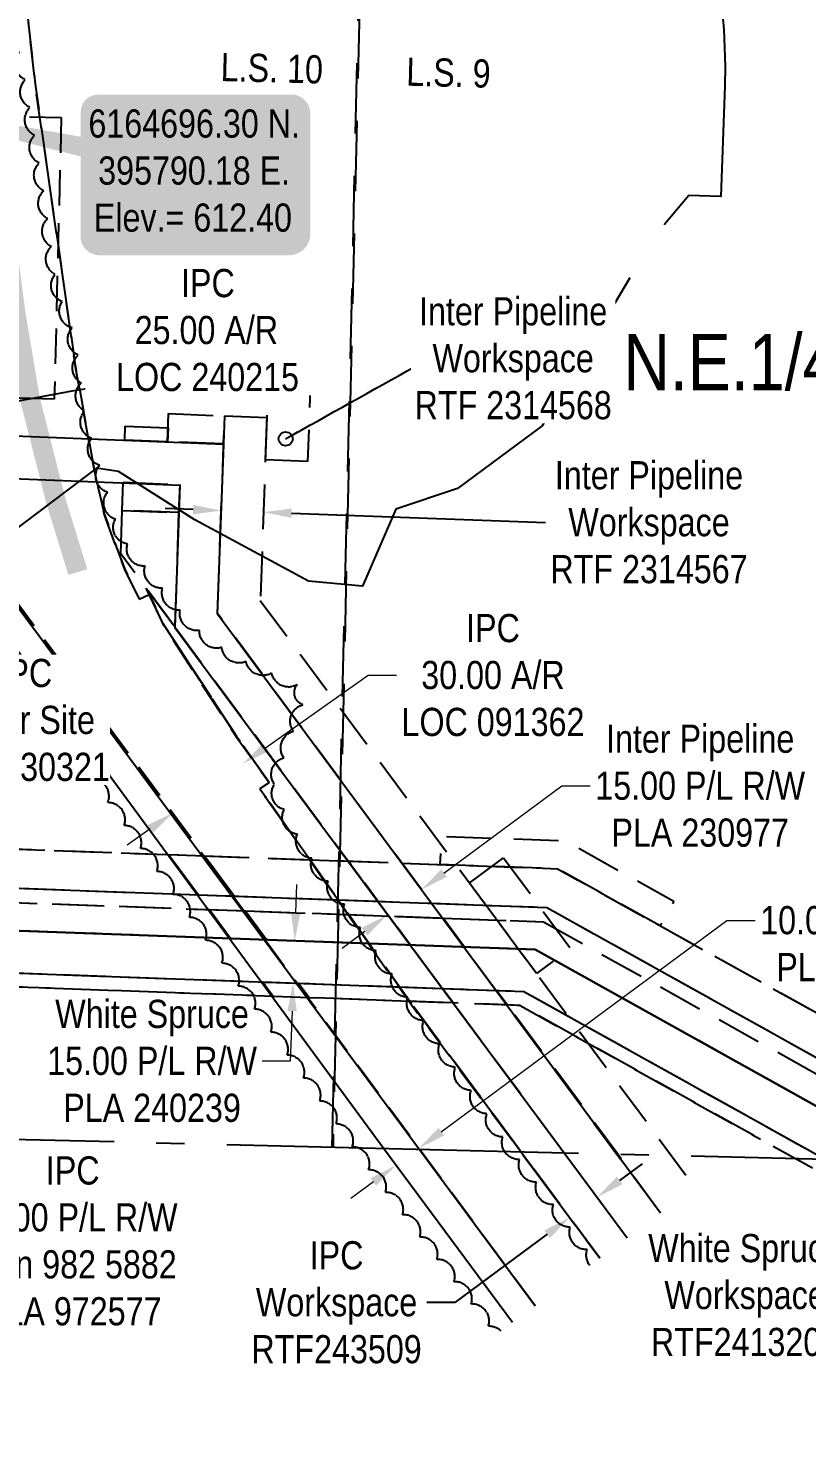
# Model space of a CAD drawing. Extents: x 393721 to 396894, y 6162641 to 6166621.
# Drawn here: x 395864 to 396140, y 6164212 to 6164716 of the extents above; entities that cross this region are included whole.
import ezdxf

# ---------------------------------------------------------------- set-up
doc = ezdxf.new("R2010")
doc.units = 0
doc.header["$LTSCALE"] = 5
doc.header["$PDSIZE"] = 0.5
for name, pattern in [('0', [1, 1, 0]), ('foc-ACCESSROAD', [3.75, 2.5, -1.25]), ('foc-LSD', [8, 5, -3]), ('foc-QUARTERLINE', [33, 25, -3, 2, -3]), ('HIDDEN2', [4.7625, 3.175, -1.5875])]:
    doc.linetypes.add(name, pattern=pattern)
doc.layers.get('Defpoints').update_dxf_attribs({"color": 9})
for name, color, linetype in [('AS-ROADS', 254, 'Continuous'), ('C-AR', 13, 'foc-ACCESSROAD'), ('C-RW', 13, 'Continuous'), ('C-SYMBOL', 7, 'Continuous'), ('C-WS', 13, 'foc-ACCESSROAD'), ('C-WS-S', 13, 'Continuous'), ('DETAIL-T', 7, 'Continuous'), ('F-RW', 190, 'Continuous'), ('L-SECQ', 8, 'foc-QUARTERLINE'), ('L-SECTION-LSD', 7, 'foc-LSD'), ('T-BUSH', 110, '0'), ('T-EXISTING RTF', 220, 'HIDDEN2'), ('T-EXISTING TFA', 220, 'HIDDEN2'), ('T-EXISTING TFA-T', 220, 'Continuous'), ('WETLAND', 143, 'Continuous')]:
    doc.layers.add(name, color=color, linetype=linetype)
for name, color, linetype, lineweight in [('C-AR-T', 13, 'Continuous', 9), ('C-RW-T', 13, 'Continuous', 9), ('C-WS-T', 13, 'Continuous', 9), ('F-RW-T', 190, 'Continuous', 9)]:
    doc.layers.add(name, color=color, linetype=linetype, lineweight=lineweight)
doc.styles.add('100L', font='ARIALN.TTF', dxfattribs={"height": 11})
doc.styles.add('175L', font='ARIALN.TTF', dxfattribs={"height": 20})
doc.styles.add('80', font='ARIALN.TTF', dxfattribs={"height": 10})
doc.styles.add('80CG', font='ARIALN.TTF', dxfattribs={"height": 10})
doc.styles.add('80L', font='ARIALN.TTF', dxfattribs={"height": 10})
doc.dimstyles.new('Compass 5 000', dxfattribs={"dimscale": 5, "dimtxt": 9, "dimasz": 2, "dimexe": 0.2, "dimexo": 0.0625, "dimgap": 0.5, "dimtad": 0, "dimtih": 1, "dimtoh": 1, "dimzin": 0, "dimdsep": 46, "dimtxsty": '80CG', "dimcen": 0.1, "dimse1": 1, "dimse2": 1, "dimclrd": 256, "dimclrt": 256, "dimaunit": 1, "dimadec": 4, "dimazin": 0, "dimtfac": 0.06, "dimtofl": 0, "dimtmove": 0, "dimatfit": 1, "dimfxl": 0.2, "dimtolj": 1, "dimtzin": 0, "dimlwd": -1, "dimarcsym": 0})

# ---------------------------------------------------------------- blocks, each defined once
blk = doc.blocks.new('*D370')
at = {"layer": 'C-RW-T', "transparency": 16777216}
for p, q in [((396010.49, 6164324.41), (396111.9, 6164399.46)), ((396111.9, 6164399.46), (396121.9, 6164399.46)), ((395986.37, 6164306.56), (395978.34, 6164300.62))]:
    blk.add_line(p, q, dxfattribs=at)
for points in [[(396009.49, 6164325.75), (396011.48, 6164323.07), (396002.45, 6164318.46)], [(395985.38, 6164307.9), (395987.37, 6164305.22), (395994.41, 6164312.51)]]:
    blk.add_solid(points, dxfattribs=at)
at = {"layer": 'Defpoints', "color": 0, "transparency": 16777216}
for p in [(395875.44, 6164490.07), (395867.41, 6164484.12), (396002.45, 6164318.46)]:
    blk.add_point(p, dxfattribs=at)
at = {"layer": 'C-RW-T', "transparency": 16777216, "insert": (396160.98, 6164399.46), "char_height": 10, "attachment_point": 5, "style": '80CG'}
blk.add_mtext('\\A1;IPC\\P10.00 P/L R/W\\PPLA 091428', dxfattribs=at)
blk = doc.blocks.new('*D371')
at = {"layer": 'C-RW-T', "transparency": 16777216}
for p, q in [((395795.58, 6164287.12), (395785.59, 6164287.47)), ((395830.53, 6164285.92), (395840.53, 6164285.57))]:
    blk.add_line(p, q, dxfattribs=at)
for points in [[(395795.64, 6164288.79), (395795.53, 6164285.46), (395805.58, 6164286.78)], [(395830.59, 6164287.58), (395830.48, 6164284.25), (395820.54, 6164286.26)]]:
    blk.add_solid(points, dxfattribs=at)
at = {"layer": 'Defpoints', "color": 0, "transparency": 16777216}
for p in [(395810.22, 6164421.56), (395825.18, 6164421.04), (395820.54, 6164286.26)]:
    blk.add_point(p, dxfattribs=at)
at = {"layer": 'C-RW-T', "transparency": 16777216, "insert": (395879.61, 6164285.57), "char_height": 10, "attachment_point": 5, "style": '80CG'}
blk.add_mtext('\\A1;IPC\\P15.00 P/L R/W\\PPlan 982 5882\\PPLA 972577', dxfattribs=at)
blk = doc.blocks.new('*D372')
at = {"layer": 'Defpoints', "color": 0, "transparency": 16777216}
for p in [(395997.6, 6164418.12), (395985.54, 6164409.22), (396003.37, 6164410.31)]:
    blk.add_point(p, dxfattribs=at)
at = {"layer": 'F-RW-T', "transparency": 16777216}
for p, q in [((396011.42, 6164416.25), (396053.34, 6164447.22)), ((396053.34, 6164447.22), (396063.34, 6164447.22)), ((395983.28, 6164395.46), (395975.24, 6164389.51))]:
    blk.add_line(p, q, dxfattribs=at)
for points in [[(396010.43, 6164417.59), (396012.41, 6164414.91), (396003.37, 6164410.31)], [(395982.29, 6164396.8), (395984.27, 6164394.12), (395991.32, 6164401.4)]]:
    blk.add_solid(points, dxfattribs=at)
at = {"layer": 'F-RW-T', "transparency": 16777216, "insert": (396102.42, 6164447.22), "char_height": 10, "attachment_point": 5, "style": '80CG'}
blk.add_mtext('\\A1;Inter Pipeline\\P15.00 P/L R/W\\PPLA 230977', dxfattribs=at)
blk = doc.blocks.new('*D449')
at = {"layer": 'Defpoints', "color": 0, "transparency": 16777216}
for p in [(395879.04, 6164395.06), (395878.5, 6164380.07), (395957.87, 6164377.19)]:
    blk.add_point(p, dxfattribs=at)
at = {"layer": 'F-RW-T', "transparency": 16777216}
for p, q in [((395958.78, 6164402.17), (395959.15, 6164412.16)), ((395957.51, 6164367.2), (395956.87, 6164349.5)), ((395956.87, 6164349.5), (395946.87, 6164349.5))]:
    blk.add_line(p, q, dxfattribs=at)
for points in [[(395957.12, 6164402.23), (395960.45, 6164402.11), (395958.42, 6164392.17)], [(395955.85, 6164367.26), (395959.18, 6164367.14), (395957.87, 6164377.19)]]:
    blk.add_solid(points, dxfattribs=at)
at = {"layer": 'F-RW-T', "transparency": 16777216, "insert": (395907.78, 6164349.5), "char_height": 10, "attachment_point": 5, "style": '80CG'}
blk.add_mtext('\\A1;White Spruce\\P15.00 P/L R/W\\PPLA 240239', dxfattribs=at)
blk = doc.blocks.new('*U575')
h = blk.add_hatch(color=254)
edge = h.paths.add_edge_path()
edge.add_line((-34, -28.5), (34, -28.5))
edge.add_arc((34, -22.5), 6, 270, 360)
edge.add_line((40, -22.5), (40, 21))
edge.add_arc((34, 21), 6, 0, 90)
edge.add_line((34, 27), (-34, 27))
edge.add_arc((-34, 21), 6, 90, 180)
edge.add_line((-40, 21), (-40, -22.5))
edge.add_arc((-34, -22.5), 6, 180, 270)
at = {"color": 1, "flags": 128}
blk.add_lwpolyline([(-127.6, 27.42, 0, 10, 0), (0, 0, 5, 5, 0)], format="xyseb", dxfattribs=at)
blk.add_lwpolyline([(-34, -28.5, 3, 3, 0), (34, -28.5, 3, 3, 0.414214), (40, -22.5, 3, 3, 0), (40, 21, 3, 0, 0.414214), (34, 27, 0, 0, 0), (-34, 27, 0, 0, 0.414214), (-40, 21, 0, 0, 0), (-40, -22.5, 0, 3, 0.414214)], format="xyseb", close=True, dxfattribs=at)
at = {"color": 1, "style": '80'}
blk.add_attdef('ENTER_TEXT_001', (-35.99, -5), '', height=10, dxfattribs=at)
blk = doc.blocks.new('*D581')
at = {"layer": 'Defpoints', "color": 0, "transparency": 16777216}
for p in [(395932.93, 6164560.42), (395947.92, 6164559.88), (395947.36, 6164544.42)]:
    blk.add_point(p, dxfattribs=at)
at = {"layer": 'T-EXISTING TFA-T', "transparency": 16777216}
for p, q in [((395922.38, 6164545.32), (395912.39, 6164545.69)), ((395957.35, 6164544.06), (396047.43, 6164540.79))]:
    blk.add_line(p, q, dxfattribs=at)
for points in [[(395922.44, 6164546.99), (395922.32, 6164543.66), (395932.37, 6164544.96)], [(395957.41, 6164545.72), (395957.29, 6164542.39), (395947.36, 6164544.42)]]:
    blk.add_solid(points, dxfattribs=at)
at = {"layer": 'T-EXISTING TFA-T', "transparency": 16777216, "insert": (396084.24, 6164540.79), "char_height": 10, "attachment_point": 5, "style": '80CG', "bg_fill": 3, "box_fill_scale": 1.1, "bg_fill_color": 256, "bg_fill_true_color": 13158600, "bg_fill_transparency": 0}
blk.add_mtext('\\A1;Inter Pipeline\\PWorkspace\\PRTF 2314567', dxfattribs=at)
blk = doc.blocks.new('*D585')
at = {"layer": 'Defpoints', "color": 0, "transparency": 16777216}
for p in [(396056.08, 6164293.93), (396104.14, 6164249.37), (396094.42, 6164242.17)]:
    blk.add_point(p, dxfattribs=at)
at = {"layer": 'T-EXISTING TFA-T', "transparency": 16777216}
for p, q in [((396073.85, 6164307.09), (396081.89, 6164313.04)), ((396048.05, 6164287.98), (396015.35, 6164263.77)), ((396015.35, 6164263.77), (396005.35, 6164263.77))]:
    blk.add_line(p, q, dxfattribs=at)
for points in [[(396072.86, 6164308.43), (396074.84, 6164305.75), (396065.81, 6164301.14)], [(396047.06, 6164289.32), (396049.04, 6164286.64), (396056.08, 6164293.93)]]:
    blk.add_solid(points, dxfattribs=at)
at = {"layer": 'T-EXISTING TFA-T', "transparency": 16777216, "insert": (395973.3, 6164263.77), "char_height": 10, "attachment_point": 5, "style": '80CG'}
blk.add_mtext('\\A1;IPC\\PWorkspace\\PRTF243509', dxfattribs=at)
blk = doc.blocks.new('*D586')
at = {"layer": 'Defpoints', "color": 0, "transparency": 16777216}
for p in [(396170.71, 6164301.3), (396168.28, 6164296.93), (396178.71, 6164291.12)]:
    blk.add_point(p, dxfattribs=at)
at = {"layer": 'T-EXISTING TFA-T', "transparency": 16777216}
for p, q in [((396186.01, 6164304.22), (396190.88, 6164312.96)), ((396173.85, 6164282.39), (396164.9, 6164266.33)), ((396164.9, 6164266.33), (396154.9, 6164266.33))]:
    blk.add_line(p, q, dxfattribs=at)
for points in [[(396184.55, 6164305.03), (396187.47, 6164303.41), (396181.14, 6164295.49)], [(396172.39, 6164283.2), (396175.3, 6164281.57), (396178.71, 6164291.12)]]:
    blk.add_solid(points, dxfattribs=at)
at = {"layer": 'T-EXISTING TFA-T', "transparency": 16777216, "insert": (396118.35, 6164266.33), "char_height": 10, "attachment_point": 5, "style": '80CG'}
blk.add_mtext('\\A1;White Spruce\\PWorkspace\\PRTF2413204', dxfattribs=at)
blk = doc.blocks.new('*D587')
at = {"layer": 'C-AR-T', "transparency": 16777216}
for p, q in [((395948.01, 6164460.76), (395984.57, 6164486.52)), ((395984.57, 6164486.52), (395994.57, 6164486.52)), ((395907.16, 6164431.95), (395898.98, 6164426.19))]:
    blk.add_line(p, q, dxfattribs=at)
for points in [[(395947.05, 6164462.12), (395948.97, 6164459.39), (395939.84, 6164454.99)], [(395906.2, 6164433.31), (395908.12, 6164430.59), (395915.33, 6164437.71)]]:
    blk.add_solid(points, dxfattribs=at)
at = {"layer": 'Defpoints', "color": 0, "transparency": 16777216}
for p in [(395939.84, 6164454.99), (395950.88, 6164439.34), (395926.37, 6164422.06)]:
    blk.add_point(p, dxfattribs=at)
at = {"layer": 'C-AR-T', "transparency": 16777216, "insert": (396028.84, 6164486.52), "char_height": 10, "attachment_point": 5, "style": '80CG'}
blk.add_mtext('\\A1;IPC\\P30.00 A/R\\PLOC 091362', dxfattribs=at)

msp = doc.modelspace()

# ---------------------------------------------------------------- linework, layer by layer
at = {"layer": 'AS-ROADS', "const_width": 6.997, "flags": 128}
msp.add_lwpolyline([(395881.427, 6164523.151), (395873.585, 6164548.584), (395864.412, 6164584.666), (395859.34, 6164615.046), (395847.432, 6164704.99), (395845.73, 6164733.087)], dxfattribs=at)
at = {"layer": 'C-AR', "flags": 128}
for points in [[(396043.836, 6164262.541), (395972.665, 6164358.703), (395922.55, 6164427.083), (395856.247, 6164516.005), (395856.769, 6164554.488), (395850.888, 6164591.418), (395836.464, 6164692.416), (395833.167, 6164722.6), (395828.945, 6164770.773), (395834.174, 6164904.659), (395839.872, 6165054.466), (395864.669, 6165053.43), (395864.168, 6165028.02), (395878.834, 6165027.445), (395877.667, 6164997.533), (395863.576, 6164998.031), (395861.013, 6164868.162), (395873.045, 6164867.925), (395871.843, 6164837.954), (395860.421, 6164838.18), (395859.444, 6164788.652), (395863.063, 6164725.082), (395866.221, 6164696.164), (395880.498, 6164596.202), (395887.18, 6164559.176), (395890.796, 6164543.414), (395897.947, 6164524.06), (395903.156, 6164513.51), (395906.767, 6164515.229), (395911.862, 6164504.139), (395937.768, 6164464.482), (395949.333, 6164448.469), (395946.065, 6164446.165), (395999.878, 6164369.443), (396066.762, 6164279.513)], [(396043.836, 6164262.541), (395932.493, 6164413.371), (395922.549, 6164427.475), (395856.249, 6164517.046), (395857.554, 6164554.868), (395857.243, 6164556.591), (395856.823, 6164558.916), (395854.516, 6164571.703), (395852.04, 6164585.486), (395850.887, 6164591.809), (395850.163, 6164596.882), (395847.596, 6164614.855), (395844.123, 6164639.173), (395842.808, 6164648.378), (395840.03, 6164667.826), (395837.447, 6164685.918), (395836.463, 6164692.807), (395835.982, 6164697.212), (395834.537, 6164710.334), (395833.166, 6164722.992), (395829.555, 6164786.419), (395829.437, 6164788.486), (395831.739, 6164905.102), (395832.351, 6164936.096), (395832.745, 6164956.084), (395834.696, 6165054.961), (395840.188, 6165054.747), (395848.333, 6165054.434), (395860.328, 6165053.961), (395864.667, 6165053.78), (395864.167, 6165028.411), (395879.444, 6165027.798), (395878.241, 6164997.834), (395863.575, 6164998.423), (395862.716, 6164954.916), (395862.322, 6164934.927), (395861.012, 6164868.554), (395873.044, 6164868.317), (395871.842, 6164838.345), (395860.42, 6164838.572), (395859.442, 6164789.044), (395863.062, 6164725.474), (395866.22, 6164696.556), (395867.848, 6164685.158), (395874.406, 6164639.237), (395880.497, 6164596.594), (395885.205, 6164570.507), (395887.179, 6164559.567), (395888.138, 6164555.387), (395890.795, 6164543.805), (395897.946, 6164524.452), (395903.156, 6164513.51), (395906.767, 6164515.229), (395911.861, 6164504.53), (395937.767, 6164464.874), (395949.333, 6164448.469), (395946.065, 6164446.165), (395999.877, 6164369.835), (396038.6, 6164317.535), (396066.758, 6164279.51)]]:
    msp.add_lwpolyline(points, dxfattribs=at)
at = {"layer": 'C-RW'}
msp.add_lwpolyline([(396035.802, 6164256.594), (395990.095, 6164318.349), (395846.096, 6164513.96), (395846.466, 6164529.33), (395848.626, 6164585.117), (395848.057, 6164646.381), (395833.094, 6164685.635), (395826.216, 6164703.872), (395819.597, 6164721.045), (395812.677, 6164739.198), (395813.696, 6164764.59), (395825.937, 6164732.475), (395827.277, 6164728.963), (395834.528, 6164709.939), (395843.895, 6164685.365), (395858.041, 6164648.255), (395857.183, 6164584.978), (395856.247, 6164516.005), (396002.764, 6164318.033), (396043.836, 6164262.541)], dxfattribs=at)
at = {"layer": 'C-WS'}
msp.add_lwpolyline([(395845.553, 6164685.323), (395875.55, 6164684.574), (395875.55, 6164684.574), (395873.052, 6164584.578), (395857.183, 6164584.978)], dxfattribs=at)
at = {"layer": 'F-RW', "flags": 128}
for points in [[(396251.945, 6164290.375), (396047.92, 6164403.925), (395764.925, 6164414.21), (395781.022, 6164857.116), (395691.209, 6164860.38), (395690.664, 6164845.396), (395765.493, 6164842.676), (395749.397, 6164399.77), (396043.776, 6164389.072), (396240.59, 6164279.534)], [(396240.59, 6164279.534), (396043.776, 6164389.072), (395749.397, 6164399.77), (395759.79, 6164685.74), (395744.806, 6164686.285), (395733.868, 6164385.331), (396039.821, 6164374.211), (396229.239, 6164268.697)], [(396088.265, 6164295.424), (395931.056, 6164508.177), (395933.238, 6164568.4), (395730.967, 6164576.464), (395730.37, 6164561.487), (395917.664, 6164554.02), (395915.889, 6164503.481), (396076.497, 6164286.72)]]:
    msp.add_lwpolyline(points, dxfattribs=at)
at = {"layer": 'L-SECQ'}
msp.add_line((395604.374, 6164327.966), (396373.871, 6164309.117), dxfattribs=at)
at = {"layer": 'L-SECTION-LSD'}
msp.add_line((395971.746, 6164318.967), (395990.344, 6165122.91), dxfattribs=at)
at = {"layer": 'L-SECTION-LSD', "flags": 128}
msp.add_lwpolyline([(395990.634, 6165123.294), (395972.043, 6164319.215)], dxfattribs=at)
at = {"layer": 'T-BUSH', "flags": 128}
for points in [[(396063.234, 6164276.897, -0.2477627), (396062.277, 6164282.514, -0.5205671), (396056.283, 6164290.514, -0.5205671), (396050.289, 6164298.514, -0.5205671), (396044.295, 6164306.514, -0.5205671), (396038.301, 6164314.514, -0.5205671), (396032.317, 6164322.521, -0.5205671), (396026.702, 6164330.791, -0.5205671), (396021.086, 6164339.061, -0.5205671), (396015.471, 6164347.332, -0.5205671), (396009.855, 6164355.602, -0.5205671), (396004.24, 6164363.872, -0.5205671), (395998.624, 6164372.142, -0.5205671), (395993.009, 6164380.412, -0.5205671), (395987.393, 6164388.682, -0.5205671), (395981.778, 6164396.952, -0.5205671), (395976.096, 6164405.176, -0.5205671), (395970.328, 6164413.341, -0.5205671), (395964.56, 6164421.505, -0.5205671), (395959.369, 6164430.024, -0.5205671), (395954.676, 6164438.851, -0.5205671), (395951.237, 6164447.769, -0.5205671), (395954.597, 6164457.184, -0.5205671), (395957.957, 6164466.599, -0.5205671), (395961.318, 6164476.013, -0.5205671), (395959.354, 6164483.169, -0.5205671), (395950.248, 6164487.293, -0.5205671), (395941.143, 6164491.418, -0.5205671), (395932.554, 6164496.411, -0.5205671), (395924.588, 6164502.45, -0.5205671), (395917.743, 6164509.638, -0.5205671), (395911.512, 6164517.455, -0.5205671), (395905.281, 6164525.272, -0.5205671), (395899.051, 6164533.089, -0.5205671), (395894.754, 6164541.911, -0.5205671), (395891.935, 6164551.502, -0.5205671), (395889.117, 6164561.093, -0.5205671), (395886.299, 6164570.684, -0.5205671), (395883.799, 6164580.339, -0.5205671), (395882.693, 6164590.274, -0.5205671), (395881.588, 6164600.209, -0.5205671), (395879.424, 6164609.888, -0.5205671), (395875.87, 6164619.232, -0.5205671), (395873.383, 6164628.846, -0.5205671), (395872.044, 6164638.752, -0.5205671), (395870.706, 6164648.658, -0.5205671), (395869.323, 6164658.558, -0.5205671), (395867.695, 6164668.421, -0.5205671), (395866.067, 6164678.284, -0.5205671), (395864.439, 6164688.147, -0.5205671), (395862.784, 6164698.005, -0.5205671), (395860.621, 6164707.764, -0.5205671), (395858.5, 6164717.532, -0.5205671), (395857.791, 6164727.463, -0.5205671), (395857.95, 6164737.458, -0.5205671), (395858.11, 6164747.453, -0.5205671), (395858.27, 6164757.448, -0.5205671), (395858.429, 6164767.443, -0.5205671), (395858.589, 6164777.438, -0.5205671), (395858.748, 6164787.433, -0.5205671), (395858.908, 6164797.429, -0.5205671), (395859.067, 6164807.424, -0.5205671), (395859.227, 6164817.419, -0.5205671), (395859.387, 6164827.414, -0.5205671), (395859.662, 6164837.406, -0.5205671), (395859.947, 6164847.399, -0.5205671), (395860.232, 6164857.391, -0.5205671), (395860.517, 6164867.383, -0.5205671), (395860.802, 6164877.376, -0.5205671), (395861.087, 6164887.368, -0.5205671), (395861.372, 6164897.36, -0.5205671), (395861.714, 6164907.351, -0.5205671), (395862.082, 6164917.34, -0.5205671), (395862.451, 6164927.33, -0.5205671), (395862.82, 6164937.32, -0.5205671), (395863.188, 6164947.309, -0.5205671), (395863.557, 6164957.299, -0.5205671), (395863.926, 6164967.288, -0.5205671), (395864.294, 6164977.278, -0.5205671), (395864.663, 6164987.268, -0.5205671), (395865.032, 6164997.257, -0.5205671), (395865.4, 6165007.247, -0.5205671), (395865.769, 6165017.236, -0.5205671), (395866.137, 6165027.226, -0.5205671), (395866.661, 6165041.407)], [(396031.72, 6164253.573, 0.2064911), (396027.201, 6164255.287, 0.5205671), (396021.107, 6164263.212, 0.5205671), (396015.013, 6164271.136, 0.5205671), (396008.92, 6164279.06, 0.5205671), (396002.826, 6164286.985, 0.5205671), (395996.733, 6164294.909, 0.5205671), (395990.639, 6164302.833, 0.5205671), (395984.674, 6164310.853, 0.5205671), (395978.888, 6164319.005, 0.5205671), (395973.102, 6164327.156, 0.5205671), (395967.316, 6164335.308, 0.5205671), (395961.53, 6164343.46, 0.5205671), (395955.744, 6164351.612, 0.5205671), (395949.958, 6164359.763, 0.5205671), (395944.173, 6164367.915, 0.5205671), (395938.387, 6164376.067, 0.5205671), (395932.601, 6164384.219, 0.5205671), (395926.815, 6164392.37, 0.5205671), (395921.029, 6164400.522, 0.5205671), (395915.243, 6164408.674, 0.5205671), (395909.457, 6164416.826, 0.5205671), (395903.671, 6164424.977, 0.5205671), (395897.885, 6164433.129, 0.5205671), (395892.103, 6164441.283, 0.5205671), (395886.577, 6164449.613, 0.5205671), (395881.051, 6164457.944, 0.5205671), (395875.526, 6164466.274, 0.5205671), (395870, 6164474.604, 0.5205671), (395864.474, 6164482.935, 0.5205671), (395858.948, 6164491.265, 0.5205671), (395853.423, 6164499.595, 0.5205671), (395847.897, 6164507.926, 0.5205671), (395845.335, 6164517.44, 0.5205671), (395843.599, 6164527.285, 0.5205671), (395841.862, 6164537.129, 0.5205671), (395840.126, 6164546.973, 0.5205671), (395839.041, 6164556.901, 0.5205671), (395838.255, 6164566.866, 0.5205671), (395837.468, 6164576.832, 0.5205671), (395836.67, 6164586.796, 0.5205671), (395835.285, 6164596.66, 0.5205671), (395832.534, 6164606.27, 0.5205671), (395830.394, 6164609.149, 0.5205671), (395830.432, 6164599.182, 0.5205671), (395831.043, 6164589.204, 0.5205671), (395829.976, 6164579.341, 0.5205671), (395828.014, 6164569.539, 0.5205671), (395828.002, 6164559.621, 0.5205671), (395828.392, 6164549.67, 0.5205671), (395826.837, 6164539.796, 0.5205671), (395825.281, 6164529.921, 0.5205671), (395823.991, 6164520.012, 0.5205671), (395822.969, 6164510.068, 0.5205671), (395821.947, 6164500.124, 0.5205671), (395821.181, 6164490.163, 0.5205671), (395820.918, 6164480.171, 0.5205671), (395820.655, 6164470.178, 0.5205671), (395820.392, 6164460.185, 0.5205671), (395820.129, 6164450.192, 0.5205671), (395819.475, 6164440.223, 0.5205671), (395818.502, 6164430.274, 0.5205671), (395817.53, 6164420.325, 0.5205671), (395816.557, 6164410.376, 0.5205671), (395815.584, 6164400.427, 0.5205671), (395814.612, 6164390.478, 0.5205671), (395813.639, 6164380.529, 0.5205671), (395813.322, 6164370.539, 0.5205671), (395813.043, 6164360.547, 0.5205671), (395812.764, 6164350.554, 0.5205671), (395812.485, 6164340.562, 0.5205671), (395812.206, 6164330.569, 0.5205671), (395811.927, 6164320.577, 0.5205671), (395811.648, 6164310.584, 0.5205671), (395811.369, 6164300.592, 0.5205671), (395811.09, 6164290.599, 0.5205671), (395810.811, 6164280.607, 0.3395272), (395808.38, 6164273.585)]]:
    msp.add_lwpolyline(points, format="xyb", dxfattribs=at)
at = {"layer": 'T-EXISTING RTF', "flags": 128}
for points in [[(396251.945, 6164290.375), (396047.92, 6164403.925), (396007.295, 6164405.401), (395988.123, 6164406.098), (395977.47, 6164420.489), (395996.641, 6164419.792), (396051.788, 6164417.788), (396219.064, 6164324.691), (396219.064, 6164318.973), (396229.337, 6164318.973), (396249.89, 6164318.974), (396270.111, 6164307.72)], [(396225.455, 6164265.084), (396038.439, 6164369.26), (395733.686, 6164380.336), (395733.868, 6164385.331), (396039.821, 6164374.211), (396229.239, 6164268.697)]]:
    msp.add_lwpolyline(points, dxfattribs=at)
for points in [[(395977.612, 6164401.479), (395991.928, 6164400.958), (395999.538, 6164390.679), (395984.849, 6164391.213), (395977.612, 6164401.479)], [(396011.099, 6164400.262), (396018.709, 6164389.983), (395999.538, 6164390.679), (395991.928, 6164400.958), (396011.099, 6164400.262)], [(395947.047, 6164377.583), (395950.852, 6164372.444), (395823.591, 6164377.069), (395823.772, 6164382.063), (395947.047, 6164377.583)], [(395959.828, 6164377.119), (395963.632, 6164371.979), (395950.852, 6164372.444), (395947.047, 6164377.583), (395959.828, 6164377.119)], [(395995.705, 6164375.815), (395999.323, 6164370.682), (395963.632, 6164371.979), (395959.828, 6164377.119), (395995.705, 6164375.815)], [(395995.705, 6164375.815), (396010.952, 6164375.261), (396014.757, 6164370.121), (395999.323, 6164370.682), (395995.705, 6164375.815)], [(396030.123, 6164374.564), (396033.928, 6164369.424), (396014.757, 6164370.121), (396010.952, 6164375.261), (396030.123, 6164374.564)]]:
    msp.add_lwpolyline(points, close=True, dxfattribs=at)
at = {"layer": 'T-EXISTING TFA'}
for points in [[(395964.32, 6164597.501), (395962.952, 6164562.378), (395948.014, 6164562.96), (395949.331, 6164597.921), (395964.32, 6164597.501)], [(395933.538, 6164578.626), (395933.184, 6164568.636), (395913.257, 6164569.413), (395913.646, 6164579.402), (395933.538, 6164578.626)], [(395898.268, 6164575), (395913.452, 6164574.407), (395913.257, 6164569.413), (395898.093, 6164570.005), (395898.268, 6164575)], [(395917.228, 6164544.249), (395897.179, 6164545.031), (395897.568, 6164555.02), (395917.617, 6164554.238)], [(395917.618, 6164554.238), (395917.275, 6164544.248), (395897.218, 6164545.026), (395897.568, 6164555.02), (395917.618, 6164554.238)], [(395897.179, 6164545.031), (395917.228, 6164544.249), (395915.886, 6164503.679), (395896.679, 6164529.624)], [(395897.218, 6164545.026), (395917.275, 6164544.248), (395915.886, 6164503.679), (395896.679, 6164529.625), (395897.218, 6164545.026)], [(395924.219, 6164408.42), (395824.861, 6164412.031), (395825.37, 6164426.016), (395913.565, 6164422.811), (395924.219, 6164408.42)], [(395936.999, 6164407.956), (395924.219, 6164408.42), (395913.565, 6164422.811), (395926.346, 6164422.347), (395936.999, 6164407.956)], [(395963.861, 6164420.983), (395977.47, 6164420.489), (395988.123, 6164406.098), (395973.993, 6164406.611), (395936.999, 6164407.956), (395926.346, 6164422.347), (395963.861, 6164420.983)], [(395928.023, 6164403.281), (395935.633, 6164393.002), (395824.317, 6164397.047), (395824.68, 6164407.037), (395928.023, 6164403.281)], [(395940.804, 6164402.816), (395948.414, 6164392.537), (395935.633, 6164393.002), (395928.023, 6164403.281), (395940.804, 6164402.816)], [(395977.612, 6164401.479), (395984.849, 6164391.213), (395948.414, 6164392.537), (395940.804, 6164402.816), (395977.612, 6164401.479)]]:
    msp.add_lwpolyline(points, close=True, dxfattribs=at)
for points in [[(395948.03, 6164562.946), (395949.3, 6164598.011), (395964.285, 6164597.468), (395963.014, 6164562.403), (395948.03, 6164562.946)], [(396088.265, 6164295.424), (395931.054, 6164508.39), (395933.538, 6164578.626), (395948.556, 6164578.04), (395946.222, 6164513.101), (396100.599, 6164304.562)], [(396066.762, 6164279.513), (395999.877, 6164369.835), (395946.065, 6164446.165), (395949.333, 6164448.469), (395937.767, 6164464.874), (395911.861, 6164504.53), (395905.74, 6164517.385), (395915.886, 6164503.679), (396076.497, 6164286.72)], [(396240.59, 6164279.534), (396043.776, 6164389.072), (395779.365, 6164398.681), (395749.396, 6164399.77), (395750.913, 6164441.507), (395760.903, 6164441.144), (395759.749, 6164409.396), (395779.728, 6164408.67), (396046.733, 6164398.967), (396248.161, 6164286.762)], [(396240.59, 6164279.534), (396043.776, 6164389.072), (396018.709, 6164389.983), (396011.099, 6164400.262), (396046.733, 6164398.967), (396248.161, 6164286.762)], [(396225.455, 6164265.084), (396038.439, 6164369.26), (396033.928, 6164369.424), (396030.123, 6164374.564), (396039.821, 6164374.211), (396229.239, 6164268.697)]]:
    msp.add_lwpolyline(points, dxfattribs=at)
at = {"layer": 'T-EXISTING TFA', "flags": 128}
for points in [[(396251.945, 6164290.375), (396047.92, 6164403.925), (395764.925, 6164414.21), (395765.433, 6164428.195), (396051.788, 6164417.788), (396262.542, 6164300.493)], [(396088.265, 6164295.424), (396072.844, 6164316.854), (396033.928, 6164369.424), (396038.439, 6164369.26), (396123.779, 6164321.722)]]:
    msp.add_lwpolyline(points, dxfattribs=at)
for points in [[(396088.209, 6164397.518), (396051.788, 6164417.788), (396010.135, 6164419.302), (396010.498, 6164429.291), (396054.551, 6164427.69), (396093.07, 6164406.252), (396088.209, 6164397.518)], [(396088.209, 6164397.518), (396051.788, 6164417.788), (396010.135, 6164419.302), (396010.498, 6164429.291), (396054.551, 6164427.69), (396093.07, 6164406.252), (396088.209, 6164397.518)], [(396032.542, 6164421.696), (396056.332, 6164389.56), (396044.281, 6164380.639), (396020.491, 6164412.775), (396032.542, 6164421.696)]]:
    msp.add_lwpolyline(points, close=True, dxfattribs=at)
at = {"layer": 'WETLAND'}
for points in [[(396109.587, 6164728.912), (396110.87, 6164715.887), (396111.298, 6164702.807), (396111.177, 6164695.834), (396109.805, 6164656.524), (396098.389, 6164656.826), (396089.614, 6164646.426)], [(396077.404, 6164627.585), (396046.362, 6164575.134), (396016.241, 6164552.772), (395994.335, 6164545.47), (395982.469, 6164518.087), (395963.301, 6164519.913), (395922.959, 6164541.682), (395895.865, 6164558.874), (395887.999, 6164560.074), (395841.449, 6164524.933), (395830.952, 6164531.322), (395817.261, 6164525.846), (395755.65, 6164461.496), (395726.429, 6164436.493), (395671.096, 6164393.888), (395660.429, 6164387.378), (395634.241, 6164386.316), (395600.649, 6164387.264), (395577.648, 6164389.976)]]:
    msp.add_lwpolyline(points, dxfattribs=at)

# ---------------------------------------------------------------- dimensions: what is measured, and where the dimension line sits
at = {"layer": 'C-RW-T'}
dim = msp.add_linear_dim(base=(396002.448, 6164318.46), p1=(395867.409, 6164484.12), p2=(395875.444, 6164490.066), angle=36.5047, text='IPC\\P10.00 P/L R/W\\PPLA 091428', dimstyle='Compass 5 000', override={"dimtfill": 0}, dxfattribs=at)
dim.commit()
dim.dimension.update_dxf_attribs({"geometry": '*D370', "text_midpoint": (396160.983, 6164399.462), "dimtype": 161})
dim = msp.add_linear_dim(base=(395820.539, 6164286.261), p1=(395810.224, 6164421.558), p2=(395825.185, 6164421.043), angle=358.02573, text='IPC\\P15.00 P/L R/W\\PPlan 982 5882\\PPLA 972577', dimstyle='Compass 5 000', dxfattribs=at)
dim.commit()
dim.dimension.update_dxf_attribs({"geometry": '*D371', "text_midpoint": (395879.613, 6164285.572), "dimtype": 161})
at = {"layer": 'F-RW-T'}
dim = msp.add_linear_dim(base=(395957.874, 6164377.19), p1=(395879.043, 6164395.058), p2=(395878.499, 6164380.074), angle=267.91864, text='White Spruce\\P15.00 P/L R/W\\PPLA 240239', dimstyle='Compass 5 000', dxfattribs=at)
dim.commit()
dim.dimension.update_dxf_attribs({"geometry": '*D449', "text_midpoint": (395907.782, 6164349.501), "dimtype": 161})
at = {"layer": 'T-EXISTING TFA-T'}
dim = msp.add_linear_dim(base=(396056.084, 6164293.932), p1=(396104.145, 6164249.372), p2=(396094.417, 6164242.168), angle=216.52049, text='IPC\\PWorkspace\\PRTF243509', dimstyle='Compass 5 000', dxfattribs=at)
dim.commit()
dim.dimension.update_dxf_attribs({"geometry": '*D585', "text_midpoint": (395973.304, 6164263.768), "dimtype": 161})
at = {"layer": 'T-EXISTING TFA-T', "color": 6}
dim = msp.add_linear_dim(base=(396178.712, 6164291.122), p1=(396170.711, 6164301.3), p2=(396168.279, 6164296.933), angle=240.88016, text='White Spruce\\PWorkspace\\PRTF2413204', dimstyle='Compass 5 000', dxfattribs=at)
dim.commit()
dim.dimension.update_dxf_attribs({"geometry": '*D586', "text_midpoint": (396118.349, 6164266.333), "dimtype": 161})

# ---------------------------------------------------------------- leaders
at = {"layer": 'T-EXISTING TFA-T', "linetype": 'ByBlock', "path_type": 1}
msp.add_leader([(395955.222, 6164570.461), (396001.29, 6164596.219)], dimstyle='Compass 5 000', override={"dimasz": 1, "dimldrblk": 'DotBlank', "dimtfill": 1}, dxfattribs=at)

# ---------------------------------------------------------------- next in the draw order: texts
at = {"layer": 'C-SYMBOL', "color": 3, "insert": (396225.371, 6164607.743), "char_height": 20, "width": 300.53206, "attachment_point": 2, "style": '175L', "bg_fill": 3, "box_fill_scale": 1.1, "bg_fill_color": 256, "bg_fill_transparency": 0}
msp.add_mtext('N.E.1/4 Sec. 25-76-18-W.4M.', dxfattribs=at)
at = {"layer": 'C-WS-T', "insert": (395832.599, 6164492.311), "char_height": 9.99976, "attachment_point": 1, "style": '80L', "bg_fill": 3, "box_fill_scale": 1.15, "bg_fill_color": 256, "bg_fill_true_color": 256, "bg_fill_transparency": 0}
msp.add_mtext_dynamic_manual_height_columns('\\pi20.63;IPC\\P\\pi5.2583;Riser Site\\P\\pi1.592;PIL 230321', width=58.78971, gutter_width=50.018, heights=[0], dxfattribs=at)
at = {"layer": 'L-SECTION-LSD', "char_height": 10, "attachment_point": 1, "rotation": 358.57198, "style": '100L', "bg_fill": 3, "box_fill_scale": 1.5, "bg_fill_color": 256, "bg_fill_transparency": 0}
for s, width, insert in [('\\pi2.0291;L.S. 10', 36.95405, (395930.274, 6164707.57)), ('L.S. 9', 30.52728, (395998.212, 6164705.876))]:
    msp.add_mtext_dynamic_manual_height_columns(s, width=width, gutter_width=55, heights=[0], dxfattribs=dict(at, insert=insert))

# ---------------------------------------------------------------- next in the draw order: block references
at = {"layer": 'DETAIL-T'}
ref = msp.add_blockref('*U575', (395922.463, 6164665.671), dxfattribs=dict(at, xscale=0.99963856, yscale=0.99963856, zscale=0.99963856))
ref.add_attrib('ENTER_TEXT_001', '6164696.30 N.', (395885.181, 6164677.439), dxfattribs={"layer": '0', "color": 1, "height": 9.99639, "style": '80'})
ref.add_attrib('ENTER_TEXT_002', '395790.18 E.', (395888.655, 6164660.737), dxfattribs={"layer": '0', "color": 1, "height": 9.99639, "style": '80'})
ref.add_attrib('ENTER_TEXT_003', 'Elev.= 612.40', (395887.111, 6164644.036), dxfattribs={"layer": '0', "color": 1, "height": 9.99639, "style": '80'})

# ---------------------------------------------------------------- next in the draw order: texts
at = {"layer": 'T-EXISTING TFA-T', "insert": (396036.004, 6164599.02), "char_height": 9.99642, "width": 69.57713, "attachment_point": 5, "style": '80CG', "bg_fill": 3, "box_fill_scale": 1.15, "bg_fill_color": 256, "bg_fill_true_color": 256, "bg_fill_transparency": 0}
msp.add_mtext('\\A1;Inter Pipeline\\PWorkspace\\PRTF 2314568', dxfattribs=at)

# ---------------------------------------------------------------- next in the draw order: dimensions: what is measured, and where the dimension line sits
at = {"layer": 'T-EXISTING TFA-T'}
dim = msp.add_linear_dim(base=(395947.358, 6164544.419), p1=(395932.934, 6164560.424), p2=(395947.919, 6164559.881), angle=357.92479, text='Inter Pipeline\\PWorkspace\\PRTF 2314567', dimstyle='Compass 5 000', override={"dimtfill": 1}, dxfattribs=at)
dim.commit()
dim.dimension.update_dxf_attribs({"geometry": '*D581', "text_midpoint": (396084.237, 6164540.794), "dimtype": 161})

# ---------------------------------------------------------------- next in the draw order: dimensions: what is measured, and where the dimension line sits
at = {"layer": 'C-AR-T'}
dim = msp.add_linear_dim(base=(395939.841, 6164454.993), p1=(395926.369, 6164422.056), p2=(395950.879, 6164439.336), angle=35.18381, text='IPC\\P30.00 A/R\\PLOC 091362', dimstyle='Compass 5 000', dxfattribs=at)
dim.commit()
dim.dimension.update_dxf_attribs({"geometry": '*D587', "text_midpoint": (396028.835, 6164486.524), "dimtype": 161})
at = {"layer": 'F-RW-T', "color": 3}
dim = msp.add_linear_dim(base=(396003.375, 6164410.307), p1=(395985.544, 6164409.216), p2=(395997.599, 6164418.124), angle=36.46189, text='Inter Pipeline\\P15.00 P/L R/W\\PPLA 230977', dimstyle='Compass 5 000', override={"dimtfill": 0}, dxfattribs=at)
dim.commit()
dim.dimension.update_dxf_attribs({"geometry": '*D372', "text_midpoint": (396102.421, 6164447.224), "dimtype": 161})

# ---------------------------------------------------------------- next in the draw order: leaders
at = {"layer": 'C-WS-S', "path_type": 1}
msp.add_leader([(395843.86, 6164580.972), (395915.073, 6164593.925)], dimstyle='Compass 5 000', override={"dimasz": 1, "dimgap": 0.5, "dimtad": 0, "dimldrblk": 'DotBlank'}, dxfattribs=at)

# ---------------------------------------------------------------- next in the draw order: texts
at = {"layer": 'C-WS-T', "insert": (395885.628, 6164630.777), "char_height": 9.99976, "attachment_point": 1, "style": '80L', "bg_fill": 3, "box_fill_scale": 1.15, "bg_fill_color": 256, "bg_fill_true_color": 256, "bg_fill_transparency": 0}
msp.add_mtext_dynamic_manual_height_columns('\\pi32.447;IPC\\P\\pi15.977;25.00 A/R\\P\\pi9.3779;LOC 240215', width=82.42411, gutter_width=50.018, heights=[0], dxfattribs=at)

doc.saveas('drawing.dxf')
